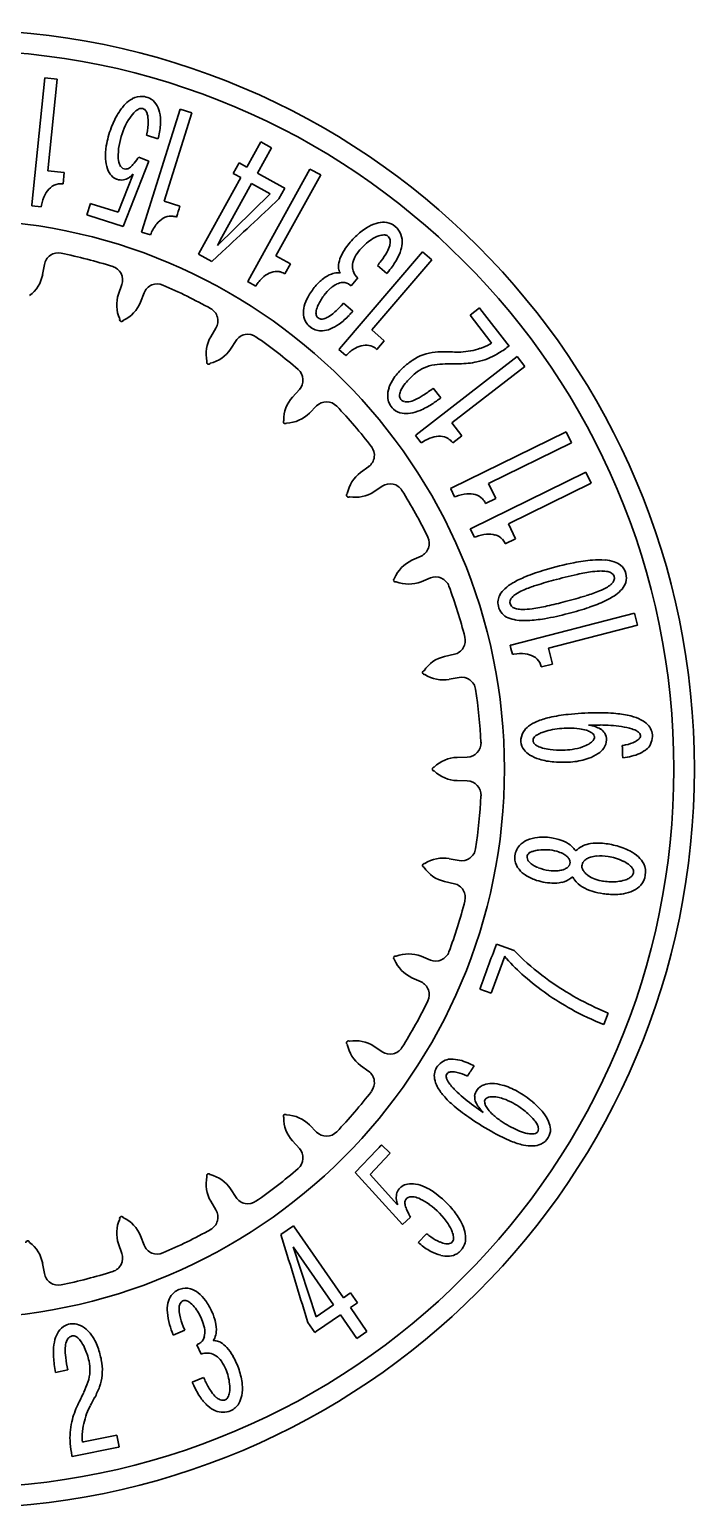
# Model space of a CAD drawing. Header units: millimetres. Extents: x 6.7 to 34.3, y 6.3 to 33.9.
# Drawn here: x 21.85 to 34.26, y 6.27 to 33.86 of the extents above; entities that cross this region are included whole.
import ezdxf

# ---------------------------------------------------------------- set-up
doc = ezdxf.new("R2010")
doc.units = ezdxf.units.MM

msp = doc.modelspace()

# ---------------------------------------------------------------- linework, layer by layer
at = {"color": 7, "linetype": 'Continuous', "lineweight": 35}
for p, q in [((22.137, 32.962), (21.896, 30.593)), ((22.365, 32.939), (22.137, 32.962)), ((22.191, 31.227), (22.365, 32.939)), ((24.66, 32.375), (23.946, 30.1)), ((24.363, 30.663), (24.879, 32.307)), ((24.879, 32.307), (24.66, 32.375)), ((24.038, 31.916), (24.033, 31.891)), ((24.033, 31.891), (24.247, 31.824)), ((24.247, 31.824), (24.255, 31.849)), ((26.166, 31.77), (25.904, 31.298)), ((26.367, 31.659), (26.166, 31.77)), ((23.89, 31.485), (23.872, 31.462)), ((26.105, 31.186), (26.367, 31.659)), ((22.497, 31.196), (22.191, 31.227)), ((22.476, 30.983), (22.497, 31.196)), ((23.597, 30.191), (24.075, 31.409)), ((25.763, 31.376), (25.653, 31.178)), ((25.653, 31.178), (25.674, 31.167)), ((25.904, 31.298), (25.763, 31.376)), ((27.083, 31.261), (25.927, 29.178)), ((26.575, 30.925), (26.105, 31.186)), ((27.284, 31.15), (27.083, 31.261)), ((22.469, 30.983), (22.476, 30.983)), ((23.475, 31.072), (23.482, 31.07)), ((23.786, 31.167), (23.503, 30.457)), ((25.794, 31.1), (25.011, 29.688)), ((25.995, 30.989), (25.441, 29.99)), ((25.674, 31.167), (25.794, 31.1)), ((26.341, 30.797), (25.995, 30.989)), ((26.448, 29.644), (27.284, 31.15)), ((26.504, 30.706), (26.613, 30.904)), ((26.613, 30.904), (26.575, 30.925)), ((24.657, 30.571), (24.363, 30.663)), ((25.356, 29.837), (26.341, 30.797)), ((21.896, 30.593), (21.895, 30.576)), ((21.895, 30.576), (22.068, 30.558)), ((22.068, 30.558), (22.074, 30.584)), ((22.985, 30.618), (22.918, 30.405)), ((22.918, 30.405), (22.954, 30.393)), ((22.954, 30.393), (23.597, 30.191)), ((23.002, 30.614), (22.985, 30.618)), ((23.503, 30.457), (23.002, 30.614)), ((24.586, 30.367), (24.593, 30.366)), ((23.946, 30.1), (23.942, 30.083)), ((23.942, 30.083), (24.107, 30.032)), ((24.107, 30.032), (24.119, 30.056)), ((25.441, 29.99), (25.356, 29.837)), ((25.011, 29.688), (25.002, 29.67)), ((25.002, 29.67), (25.25, 29.533)), ((25.25, 29.533), (25.446, 29.715)), ((26.717, 29.494), (26.448, 29.644)), ((29.183, 29.715), (27.632, 27.908)), ((28.236, 28.259), (29.358, 29.565)), ((29.358, 29.565), (29.183, 29.715)), ((22.128, 29.48), (22.095, 29.294)), ((26.604, 29.311), (26.613, 29.307)), ((26.613, 29.307), (26.717, 29.494)), ((27.614, 29.324), (27.592, 29.324)), ((27.646, 29.319), (27.614, 29.324)), ((27.629, 29.358), (27.646, 29.319)), ((27.974, 29.228), (27.953, 29.25)), ((28.342, 29.459), (28.517, 29.31)), ((28.517, 29.31), (28.557, 29.358)), ((23.512, 28.928), (23.573, 29.105)), ((25.927, 29.178), (25.919, 29.161)), ((25.919, 29.161), (26.07, 29.077)), ((26.07, 29.077), (26.086, 29.098)), ((27.834, 29.095), (27.849, 29.082)), ((27.849, 29.082), (27.974, 29.228)), ((23.988, 28.952), (23.919, 28.777)), ((27.707, 28.756), (27.665, 28.71)), ((27.882, 28.606), (27.707, 28.756)), ((30.246, 28.669), (30.07, 28.532)), ((30.07, 28.532), (30.456, 28.032)), ((30.255, 28.658), (30.246, 28.669)), ((30.797, 27.958), (30.255, 28.658)), ((25.233, 28.132), (25.329, 28.294)), ((28.47, 28.058), (28.236, 28.259)), ((25.705, 28.06), (25.601, 27.903)), ((27.632, 27.908), (27.621, 27.893)), ((27.621, 27.893), (27.752, 27.78)), ((28.321, 27.903), (28.33, 27.895)), ((28.33, 27.895), (28.47, 28.058)), ((30.47, 28.013), (30.441, 27.994)), ((30.456, 28.032), (30.47, 28.013)), ((30.783, 27.947), (30.797, 27.958)), ((27.752, 27.78), (27.77, 27.797)), ((30.95, 27.761), (29.066, 26.302)), ((31.091, 27.579), (30.95, 27.761)), ((29.728, 26.525), (31.091, 27.579)), ((26.759, 27.007), (26.885, 27.146)), ((29.524, 26.991), (29.383, 27.173)), ((27.206, 26.841), (27.073, 26.708)), ((29.917, 26.282), (29.728, 26.525)), ((29.066, 26.302), (29.052, 26.291)), ((29.052, 26.291), (29.158, 26.154)), ((31.861, 26.358), (29.72, 25.308)), ((29.747, 26.15), (29.917, 26.282)), ((31.962, 26.152), (31.861, 26.358)), ((29.158, 26.154), (29.18, 26.167)), ((29.741, 26.158), (29.747, 26.15)), ((30.415, 25.393), (31.962, 26.152)), ((28.027, 25.597), (28.179, 25.708)), ((32.23, 25.604), (30.09, 24.554)), ((30.551, 25.117), (30.415, 25.393)), ((30.785, 24.64), (32.331, 25.398)), ((32.331, 25.398), (32.23, 25.604)), ((28.432, 25.345), (28.275, 25.241)), ((29.72, 25.308), (29.705, 25.3)), ((29.705, 25.3), (29.709, 25.293)), ((29.709, 25.293), (29.782, 25.144)), ((29.782, 25.144), (29.806, 25.153)), ((30.358, 25.022), (30.551, 25.117)), ((30.354, 25.03), (30.358, 25.022)), ((30.921, 24.363), (30.785, 24.64)), ((30.09, 24.554), (30.075, 24.546)), ((30.075, 24.546), (30.151, 24.391)), ((30.151, 24.391), (30.176, 24.399)), ((30.728, 24.269), (30.921, 24.363)), ((28.985, 23.961), (29.156, 24.039)), ((30.723, 24.278), (30.728, 24.269)), ((29.331, 23.632), (29.156, 23.562)), ((33.138, 22.976), (30.834, 22.379)), ((33.196, 22.754), (33.138, 22.976)), ((31.531, 22.323), (33.196, 22.754)), ((30.834, 22.379), (30.818, 22.375)), ((30.818, 22.375), (30.834, 22.315)), ((29.594, 22.166), (29.778, 22.208)), ((30.834, 22.315), (30.862, 22.207)), ((30.862, 22.207), (30.889, 22.21)), ((31.608, 22.025), (31.531, 22.323)), ((31.399, 21.979), (31.401, 21.971)), ((31.401, 21.971), (31.608, 22.025)), ((29.867, 21.774), (29.682, 21.741)), ((32.282, 20.887), (32.498, 20.888)), ((32.293, 20.886), (32.282, 20.887)), ((32.926, 20.507), (32.909, 20.505)), ((29.83, 20.285), (30.018, 20.289)), ((32.921, 20.275), (33.005, 20.289)), ((30.018, 19.846), (29.83, 19.85)), ((32.039, 18.539), (32.035, 18.545)), ((32.074, 18.568), (32.039, 18.539)), ((29.682, 18.394), (29.867, 18.361)), ((29.778, 17.927), (29.594, 17.969)), ((31.953, 18.032), (31.983, 18.058)), ((29.156, 16.573), (29.331, 16.503)), ((30.481, 15.937), (30.717, 16.575)), ((30.582, 16.796), (30.562, 16.802)), ((30.892, 16.681), (30.582, 16.796)), ((30.942, 16.63), (30.892, 16.681)), ((29.156, 16.096), (28.985, 16.174)), ((30.256, 15.975), (30.251, 15.962)), ((30.251, 15.962), (30.462, 15.884)), ((30.462, 15.884), (30.481, 15.937)), ((32.646, 15.515), (32.548, 15.557)), ((32.567, 15.301), (32.646, 15.515)), ((28.275, 14.894), (28.432, 14.79)), ((28.179, 14.427), (28.027, 14.538)), ((30.145, 14.53), (30.068, 14.567)), ((30.007, 14.344), (30.023, 14.335)), ((30.317, 13.662), (30.139, 13.785)), ((30.309, 13.669), (30.317, 13.662)), ((27.073, 13.427), (27.206, 13.294)), ((26.885, 12.989), (26.759, 13.128)), ((28.58, 12.899), (28.417, 13.053)), ((28.331, 12.963), (27.927, 12.537)), ((28.206, 12.504), (28.567, 12.885)), ((28.567, 12.885), (28.58, 12.899)), ((27.927, 12.537), (28.809, 11.572)), ((28.719, 11.938), (28.206, 12.504)), ((25.601, 12.232), (25.705, 12.075)), ((25.329, 11.841), (25.233, 12.003)), ((28.809, 11.572), (28.959, 11.704)), ((28.959, 11.704), (28.948, 11.727)), ((23.919, 11.358), (23.988, 11.183)), ((26.775, 11.544), (26.542, 11.382)), ((26.542, 11.382), (26.633, 11.081)), ((26.787, 11.529), (26.775, 11.544)), ((27.709, 10.204), (26.787, 11.529)), ((29.26, 11.398), (29.105, 11.235)), ((23.573, 11.03), (23.512, 11.207)), ((26.769, 11.153), (27.196, 9.846)), ((26.868, 11.01), (26.769, 11.153)), ((22.095, 10.841), (22.128, 10.655)), ((27.521, 10.072), (26.868, 11.01)), ((27.822, 10.282), (27.709, 10.204)), ((27.842, 10.296), (27.822, 10.282)), ((27.971, 10.11), (27.842, 10.296)), ((27.196, 9.846), (27.521, 10.072)), ((27.839, 10.018), (27.971, 10.11)), ((28.147, 9.574), (27.839, 10.018)), ((24.745, 9.598), (24.718, 9.665)), ((27.043, 9.74), (27.172, 9.555)), ((27.206, 9.577), (27.65, 9.887)), ((27.65, 9.887), (27.959, 9.443)), ((24.53, 9.514), (24.533, 9.507)), ((24.533, 9.507), (24.745, 9.598)), ((25.277, 9.404), (25.296, 9.431)), ((25.32, 9.402), (25.277, 9.404)), ((25.296, 9.431), (25.306, 9.452)), ((25.333, 9.401), (25.32, 9.402)), ((27.172, 9.555), (27.206, 9.577)), ((27.959, 9.443), (28.147, 9.574)), ((24.992, 9.334), (24.975, 9.326)), ((24.975, 9.326), (25.051, 9.15)), ((25.051, 9.15), (25.082, 9.16)), ((22.337, 8.809), (22.563, 8.855)), ((25.096, 8.718), (24.885, 8.627)), ((24.885, 8.627), (24.914, 8.564)), ((22.839, 7.509), (22.834, 7.544)), ((22.859, 7.513), (22.839, 7.509)), ((23.48, 7.64), (22.859, 7.513)), ((23.525, 7.421), (23.48, 7.64)), ((22.641, 7.257), (22.645, 7.24)), ((22.645, 7.24), (23.512, 7.418)), ((23.512, 7.418), (23.525, 7.421))]:
    msp.add_line(p, q, dxfattribs=at)
for radius in [13.795, 13.41, 10.25]:
    msp.add_circle((20.462, 20.067), radius, dxfattribs=at)
for centre, radius, start, end in [((24.026, 32.1), 0.538, 118.3708, 136.5647), ((23.936, 32.255), 0.361, 65.4032, 85.643), ((24.97, 31.423), 1.707, 149.0718, 159.1967), ((24.339, 31.802), 0.97, 136.4708, 149.127), ((24.362, 31.784), 0.772, 136.9149, 149.4394), ((24.034, 32.093), 0.322, 119.2916, 137.1907), ((23.855, 32.235), 0.199, 13.8774, 36.7803), ((23.549, 32.155), 0.515, 359.8385, 14.2587), ((23.818, 32.215), 0.469, 13.1381, 33.7483), ((23.535, 32.147), 0.761, 357.4933, 13.2183), ((25.011, 31.394), 1.755, 158.7927, 170.2122), ((24.872, 31.477), 1.368, 149.2411, 168.2028), ((22.95, 32.152), 1.114, 347.763, 0.1089), ((23.035, 32.167), 1.261, 345.395, 357.6152), ((24.741, 31.493), 1.237, 167.6927, 178.5812), ((24.333, 31.509), 1.067, 170.1134, 183.2512), ((24.063, 31.508), 0.559, 178.4021, 192.2868), ((22.475, 32.459), 1.716, 319.4759, 324.4964), ((9.07, -4.554), 38.967, 67.3525, 67.6463), ((23.906, 31.484), 0.64, 183.1384, 200.0316), ((23.672, 31.397), 0.391, 199.9058, 221.5647), ((23.738, 31.437), 0.226, 192.0701, 214.0128), ((23.641, 31.386), 0.126, 272.7205, 305.0151), ((23.516, 31.567), 0.346, 304.7924, 319.7243), ((22.531, 30.586), 0.437, 131.6392, 152.7287), ((22.431, 30.678), 0.307, 82.8239, 97.7954), ((23.561, 31.298), 0.242, 221.3954, 249.1798), ((23.563, 31.309), 0.253, 251.3747, 278.9247), ((23.551, 31.335), 0.28, 280.5726, 302.2153), ((23.528, 31.386), 0.336, 300.9198, 311.4203), ((23.343, 31.619), 0.633, 310.0099, 314.4026), ((22.774, 30.46), 0.711, 152.6535, 169.9882), ((-526.385, 619.808), 807.916, 313.080972, 313.183754), ((24.489, 30.082), 0.301, 71.1144, 87.5355), ((-0.6, 38.346), 26.427, 342.4226, 342.8881), ((24.781, 29.792), 0.713, 141.1728, 158.2647), ((24.568, 29.964), 0.44, 120.3854, 141.2561), ((28.769, 29.154), 1.191, 121.8971, 134.7325), ((28.542, 29.521), 0.759, 106.9811, 121.9786), ((28.459, 29.793), 0.475, 88.0034, 107.0103), ((28.43, 29.903), 0.377, 28.5171, 56.7161), ((29, 28.907), 1.529, 134.3619, 145.017), ((28.794, 29.088), 1.026, 123.7386, 139.6008), ((28.585, 29.404), 0.647, 109.4671, 123.8826), ((28.474, 29.722), 0.31, 92.2582, 109.6769), ((28.468, 29.903), 0.129, 65.9288, 92.6376), ((28.479, 29.939), 0.0921, 39.0862, 63.2175), ((28.004, 30.002), 0.592, 330.8363, 343.382), ((28.452, 29.912), 0.13, 3.1887, 40.5588), ((28.33, 29.905), 0.251, 343.1335, 3.1876), ((28.272, 29.911), 0.533, 342.5924, 359.8954), ((22.387, 29.434), 0.263, 78.3877, 169.9646), ((20.462, 20.067), 9.825, 72.5808, 78.3873), ((28.127, 29.417), 0.513, 157.097, 173.2267), ((28.475, 29.272), 0.889, 144.9256, 157.2398), ((28.273, 29.434), 0.398, 152.6193, 172.8041), ((28.514, 29.311), 0.668, 138.5691, 152.7447), ((26.595, 30.923), 2.279, 320.0422, 322.839), ((27.341, 30.368), 1.349, 322.5029, 330.9845), ((27.311, 30.365), 1.601, 321.0408, 330.2897), ((27.922, 30.019), 0.899, 330.1842, 342.6897), ((21.476, 29.404), 0.629, 306.6119, 349.9652), ((23.324, 29.191), 0.263, 341.0027, 72.5806), ((26.685, 28.705), 0.717, 129.9953, 146.7056), ((26.513, 28.912), 0.448, 109.9281, 130.0882), ((26.457, 29.058), 0.293, 59.8943, 79.1556), ((27.695, 28.748), 0.593, 111.0622, 127.6569), ((27.607, 28.98), 0.344, 92.4899, 111.2901), ((27.908, 29.442), 0.292, 172.9811, 192.0716), ((27.759, 29.411), 0.14, 192.46, 201.8856), ((24.233, 28.855), 0.263, 66.7748, 158.3516), ((20.462, 20.067), 9.825, 60.9679, 66.7744), ((28.109, 28.283), 1.216, 139.6252, 150.8525), ((27.883, 28.5), 0.904, 127.5113, 140.8176), ((28.064, 28.365), 0.899, 131.1205, 143.5793), ((27.794, 28.675), 0.487, 115.2503, 131.2372), ((27.706, 28.864), 0.28, 92.0405, 115.3573), ((24.106, 28.723), 0.629, 161.0027, 204.3576), ((23.335, 29.009), 0.629, 294.999, 338.3523), ((27.686, 28.518), 0.733, 150.7596, 165.4541), ((27.655, 28.525), 0.464, 154.543, 168.702), ((28.141, 28.298), 1, 143.136, 154.7918), ((26.534, 29.749), 1.536, 309.3892, 317.4218), ((23.567, 28.451), 0.0356, 159.678, 339.678), ((25.102, 28.428), 0.263, 329.3898, 60.9677), ((27.388, 28.577), 0.193, 168.5033, 190.3938), ((27.301, 28.574), 0.114, 246.0017, 279.3513), ((27.279, 28.713), 0.254, 279.2164, 298.0296), ((27.096, 29.062), 0.648, 297.7955, 309.5216), ((26.807, 29.493), 1.392, 306.0413, 316.2967), ((25.532, 30.719), 3.16, 316.2034, 318.0353), ((25.924, 27.916), 0.263, 55.1619, 146.7387), ((27.284, 28.567), 0.321, 215.4955, 236.8783), ((27.282, 28.709), 0.469, 274.1953, 292.7673), ((27.157, 29.01), 0.794, 292.6877, 306.1135), ((25.774, 27.812), 0.629, 149.3898, 192.7447), ((25.076, 28.248), 0.629, 283.3861, 326.7394), ((20.462, 20.067), 9.825, 49.355, 55.1615), ((28.283, 27.287), 0.723, 119.07, 135.1792), ((28.156, 27.517), 0.461, 99.9775, 119.1545), ((28.13, 27.689), 0.287, 48.4224, 71.8548), ((29.838, 29.137), 1.292, 272.5715, 289.0393), ((29.894, 29.014), 1.158, 288.4128, 298.2098), ((29.331, 29.909), 2.441, 300.8604, 306.5225), ((25.191, 27.655), 0.0356, 148.0651, 328.0651), ((29.796, 26.506), 1.432, 124.1999, 132.5087), ((29.508, 26.902), 0.714, 97.9071, 114.2758), ((29.637, 25.982), 1.642, 91.128, 97.9467), ((29.569, 26.296), 1.556, 87.7462, 95.5875), ((29.857, 16.421), 11.206, 89.9227, 91.2943), ((29.89, 34.529), 6.683, 267.7736, 269.0806), ((29.844, 29.864), 2.018, 268.2705, 271.4765), ((29.865, 29.243), 1.615, 270.2763, 281.8675), ((26.69, 27.323), 0.263, 317.7769, 49.3548), ((29.249, 26.94), 0.732, 145.0449, 160.8465), ((29.617, 26.685), 1.18, 131.9351, 145.0979), ((29.772, 26.547), 1.156, 128.3591, 142.0654), ((29.565, 26.808), 0.823, 115.2033, 128.3651), ((28.988, 27.031), 0.455, 160.7887, 181.8185), ((28.87, 27.033), 0.115, 172.4457, 205.6562), ((29.023, 27.014), 0.27, 153.6165, 172.6204), ((29.39, 26.835), 0.678, 141.4977, 153.8931), ((28.58, 27.971), 1.117, 294.2706, 303.4735), ((27.526, 29.571), 3.033, 303.4178, 307.7558), ((27.224, 26.584), 0.629, 137.7769, 181.1318), ((27.392, 26.655), 0.263, 43.549, 135.1259), ((20.462, 20.067), 9.825, 37.7421, 43.5486), ((28.894, 27.112), 0.197, 255.2595, 279.9195), ((28.85, 27.368), 0.457, 279.7167, 294.445), ((28.569, 28.097), 1.455, 292.9937, 302.8635), ((28.003, 28.991), 2.513, 302.6346, 307.2496), ((26.622, 26.547), 0.0356, 136.4522, 316.4522), ((26.628, 27.151), 0.629, 271.7731, 315.1265), ((28.878, 27.163), 0.465, 260.6328, 279.6839), ((28.824, 27.492), 0.798, 279.5669, 293.1148), ((29.577, 25.567), 0.719, 107.0993, 123.4721), ((29.5, 25.821), 0.454, 87.5362, 107.2143), ((29.508, 25.986), 0.29, 36.5809, 58.3059), ((28.023, 25.921), 0.263, 306.164, 37.7419), ((28.398, 25.09), 0.629, 126.164, 169.5189), ((28.577, 25.126), 0.263, 31.9361, 123.5129), ((27.8, 25.175), 0.0356, 124.8393, 304.8393), ((27.928, 25.765), 0.629, 260.1602, 303.5136), ((20.462, 20.067), 9.825, 26.1292, 31.9357), ((30.073, 24.488), 0.716, 95.0572, 111.888), ((30.05, 24.759), 0.444, 74.5929, 95.1687), ((30.083, 24.904), 0.299, 24.915, 42.7648), ((29.047, 24.279), 0.263, 294.5511, 26.129), ((30.443, 23.735), 0.716, 95.0492, 111.8897), ((30.42, 24.005), 0.444, 74.587, 95.1613), ((30.454, 24.151), 0.298, 25.1954, 42.7527), ((29.246, 23.389), 0.629, 114.5511, 157.906), ((32.522, 20.144), 3.787, 106.0999, 111.9147), ((33.248, 17.752), 6.287, 101.392, 106.4144), ((32.617, 20.91), 3.067, 94.9472, 101.4764), ((32.828, 20.319), 3.463, 97.8824, 102.6293), ((32.481, 22.5), 1.47, 85.8, 95.0308), ((32.536, 22.453), 1.309, 90.157, 98.0043), ((32.535, 23.25), 0.511, 78, 90.3053), ((32.538, 23.248), 0.721, 72.2653, 85.9374), ((32.598, 23.543), 0.212, 58.2417, 78.2455), ((32.641, 23.569), 0.384, 51.5201, 72.3315), ((28.678, 23.593), 0.0356, 113.2264, 293.2264), ((28.922, 24.146), 0.629, 248.5473, 291.9007), ((29.429, 23.388), 0.263, 20.3232, 111.9), ((20.462, 20.067), 9.825, 14.5163, 20.3228), ((31.308, 22.781), 0.877, 120.133, 132.1894), ((31.785, 21.967), 1.82, 111.8045, 120.2518), ((31.982, 21.298), 2.298, 108.0705, 113.9085), ((33.228, 17.499), 6.296, 104.7375, 108.1269), ((34.282, 13.777), 10.165, 102.5646, 105.15), ((32.07, 24.412), 1.104, 292.191, 300.6219), ((32.415, 23.833), 0.43, 300.3633, 314.2646), ((32.59, 23.654), 0.179, 314.1089, 337.3859), ((32.639, 23.657), 0.354, 319.1888, 341.7671), ((31.023, 23.093), 0.455, 132.0261, 150.1543), ((30.967, 23.166), 0.154, 137.7625, 163.7878), ((31.115, 23.034), 0.352, 122.9702, 138.0291), ((31.407, 22.588), 0.886, 113.776, 123.1679), ((29.555, 31.921), 9.026, 282.5125, 284.6833), ((29.821, 31.138), 8.201, 284.2705, 287.1417), ((31.39, 26.066), 2.892, 287.0651, 292.2922), ((31.43, 25.663), 2.72, 288.5213, 295.278), ((32.035, 24.389), 1.31, 295.1392, 305.109), ((32.418, 23.846), 0.645, 305.0099, 319.3201), ((30.894, 23.168), 0.302, 191.7694, 221.7577), ((30.981, 23.265), 0.214, 238.3367, 258.3355), ((31.044, 23.56), 0.515, 258.099, 270.3756), ((31.042, 24.366), 1.322, 270.2441, 278.053), ((30.744, 26.517), 3.493, 277.9472, 282.6738), ((30.584, 27.95), 5.153, 279.7702, 284.8015), ((30.574, 28.178), 5.377, 284.2899, 288.6582), ((31.011, 23.43), 0.588, 247.1819, 262.445), ((31.093, 24.023), 1.187, 262.3218, 272.7171), ((31.035, 25.31), 2.475, 272.629, 279.8461), ((29.719, 22.464), 0.263, 282.9382, 14.5161), ((29.735, 21.553), 0.629, 102.9382, 146.2931), ((31.014, 21.513), 0.709, 82.9397, 100.1967), ((31.048, 21.782), 0.437, 61.9255, 83.0145), ((29.219, 21.867), 0.0356, 101.6135, 281.6135), ((29.569, 22.359), 0.629, 236.9344, 280.2878), ((31.098, 21.907), 0.309, 13.5055, 28.0529), ((29.914, 21.515), 0.263, 8.7103, 100.2872), ((20.462, 20.067), 9.825, 2.9034, 8.7099), ((31.867, 19.634), 1.431, 102.7671, 112.58), ((32.198, 18.191), 2.911, 95.8962, 102.8442), ((32.493, 15.405), 5.712, 90.9374, 95.9669), ((32.475, 17.541), 3.576, 84.8928, 91.2026), ((32.635, 19.305), 1.805, 76.0229, 84.9661), ((32.854, 20.179), 0.904, 63.3824, 76.127), ((33.045, 20.559), 0.479, 44.9233, 63.4599), ((31.397, 20.553), 0.392, 126.7765, 148.6906), ((31.591, 20.295), 0.714, 112.4644, 126.8387), ((31.451, 20.493), 0.248, 120.1938, 135.0401), ((31.603, 20.237), 0.546, 110.132, 120.3928), ((31.79, 19.731), 1.086, 101.9216, 110.2303), ((31.919, 19.138), 1.692, 90.1637, 102.0372), ((31.929, 19.43), 1.4, 82.4659, 90.5991), ((32.009, 20.03), 0.795, 73.0787, 82.5459), ((32.125, 20.408), 0.4, 60.9718, 73.1965), ((32.19, 20.236), 0.658, 70.9951, 81.02), ((32.227, 20.589), 0.192, 43.8097, 61.1274), ((32.294, 20.654), 0.0991, 16.3766, 43.823), ((32.254, 20.388), 0.493, 59.6231, 72.1705), ((32.48, 17.997), 2.892, 81.6855, 89.6476), ((32.387, 20.618), 0.23, 358.625, 29.9941), ((32.714, 19.569), 1.303, 73.1718, 81.8571), ((32.963, 20.385), 0.449, 59.4659, 73.4642), ((33.117, 20.644), 0.147, 35.5722, 59.8066), ((33.178, 20.69), 0.0719, 333.1137, 34.1923), ((30.012, 20.552), 0.263, 271.3253, 2.9032), ((31.403, 20.685), 0.417, 218.5997, 238.7785), ((31.325, 20.602), 0.0802, 159.4792, 202.2367), ((31.357, 20.586), 0.116, 134.7479, 158.0333), ((31.359, 20.616), 0.117, 202.5177, 227.8374), ((31.437, 20.702), 0.233, 227.6841, 243.5478), ((31.554, 20.933), 0.492, 243.3974, 254.4096), ((31.683, 21.388), 0.965, 254.2994, 262.8559), ((31.763, 22.016), 1.598, 262.7998, 271.4789), ((31.783, 21.757), 1.339, 270.9202, 278.2607), ((31.829, 21.452), 1.03, 278.1528, 289.3638), ((31.954, 21.098), 0.655, 289.2764, 300.303), ((32.111, 20.832), 0.346, 300.1464, 313.6156), ((32.237, 20.7), 0.164, 313.3966, 331.9084), ((32.31, 20.662), 0.0815, 331.6526, 1.6103), ((32.311, 20.66), 0.0801, 2.9513, 15.3387), ((32.222, 20.708), 0.426, 303.9527, 323.85), ((60.638, 21.798), 27.759, 182.6707, 183.1455), ((32.798, 21.33), 0.833, 278.8719, 291.7593), ((32.966, 20.919), 0.389, 291.2168, 307.0763), ((33.116, 20.722), 0.142, 306.734, 332.8314), ((32.772, 21.274), 1.027, 301.5173, 304.6768), ((33.09, 20.7), 0.386, 334.1457, 356.1562), ((29.844, 19.656), 0.629, 91.3253, 134.6802), ((31.579, 20.971), 0.753, 238.6613, 253.4973), ((31.742, 21.515), 1.321, 253.3908, 265.4222), ((31.8, 22.124), 1.932, 265.1472, 275.5949), ((31.861, 21.46), 1.266, 275.7792, 289.5649), ((32.03, 20.991), 0.768, 289.4614, 304.0784), ((32.81, 21.431), 1.158, 279.6704, 287.7554), ((32.95, 20.957), 0.664, 288.7476, 302.7334), ((29.402, 20.067), 0.0356, 90.0005, 270.0005), ((29.844, 20.479), 0.629, 225.3215, 268.6749), ((30.012, 19.583), 0.263, 357.0974, 88.6742), ((20.462, 20.067), 9.825, 351.2905, 357.097), ((31.398, 18.129), 0.664, 96.2157, 113.6168), ((31.434, 17.828), 0.968, 78.6782, 96.3967), ((31.464, 17.88), 0.91, 66.2141, 79.8922), ((29.914, 18.62), 0.263, 259.7123, 351.2902), ((31.217, 18.427), 0.083, 134.9964, 162.975), ((31.266, 18.378), 0.153, 117.8902, 134.9984), ((31.338, 18.243), 0.305, 105.9964, 118.0225), ((31.417, 17.971), 0.589, 96.804, 106.0666), ((31.458, 17.631), 0.931, 86.4638, 96.8595), ((31.471, 17.739), 0.823, 74.5563, 86.8803), ((31.53, 17.947), 0.606, 63.2985, 74.7151), ((31.635, 18.155), 0.373, 50.775, 63.4145), ((31.623, 18.239), 0.519, 47.785, 66.3032), ((31.713, 18.345), 0.38, 31.8276, 47.0476), ((32.449, 17.839), 0.847, 85.9718, 98.871), ((32.426, 17.263), 1.423, 75.6277, 86.6984), ((32.467, 17.403), 1.277, 62.8085, 75.8268), ((32.705, 17.864), 0.759, 48.1681, 62.8911), ((29.219, 18.268), 0.0356, 78.3876, 258.3876), ((29.735, 18.582), 0.629, 213.7086, 257.062), ((29.569, 17.776), 0.629, 79.7124, 123.0673), ((31.359, 18.492), 0.478, 212.994, 233.9738), ((31.235, 18.426), 0.101, 165.3498, 184.3003), ((31.256, 18.428), 0.122, 184.5911, 209.5742), ((31.323, 18.466), 0.199, 209.632, 226.2218), ((31.431, 18.579), 0.356, 226.1813, 238.4694), ((31.569, 18.801), 0.617, 238.3605, 248.4896), ((31.675, 19.065), 0.902, 248.3863, 261.2968), ((31.726, 18.451), 0.274, 287.1715, 301.3877), ((31.785, 18.354), 0.161, 301.3388, 321.1302), ((31.733, 18.274), 0.219, 35.0199, 50.8389), ((31.817, 18.327), 0.119, 321.4713, 10.8103), ((31.802, 18.322), 0.135, 11.7859, 35.1757), ((32.31, 18.247), 0.153, 141.327, 175.4118), ((32.291, 18.254), 0.134, 177.5161, 201.2247), ((32.347, 18.216), 0.202, 121.0638, 140.9304), ((32.416, 18.102), 0.335, 106.6129, 121.0727), ((32.484, 17.876), 0.571, 95.1995, 106.6663), ((32.51, 17.602), 0.846, 80.8409, 95.304), ((32.457, 17.367), 1.087, 72.6531, 80.0603), ((32.467, 17.368), 1.082, 64.4927, 73.1007), ((32.669, 17.791), 0.614, 54.6606, 64.5693), ((32.838, 18.029), 0.322, 41.3109, 54.7366), ((32.948, 18.125), 0.177, 22.4535, 41.3459), ((32.916, 18.099), 0.443, 26.8357, 48.2538), ((31.526, 18.721), 0.761, 233.8823, 250.537), ((31.657, 19.084), 1.147, 250.4471, 267.0915), ((31.642, 18.858), 0.692, 261.3658, 276.246), ((31.638, 18.619), 0.681, 266.6415, 282.1678), ((31.668, 18.634), 0.466, 276.1327, 287.3014), ((32.472, 18.321), 0.555, 208.3365, 215.6331), ((32.423, 18.3), 0.504, 216.881, 239.0362), ((32.366, 18.282), 0.214, 201.0768, 219.4242), ((32.467, 18.364), 0.344, 219.2901, 234.5033), ((32.572, 18.509), 0.523, 234.4249, 247.4086), ((32.665, 18.731), 0.764, 247.3475, 258.7979), ((32.706, 18.911), 0.948, 258.4833, 261.3404), ((32.719, 18.994), 1.032, 261.3206, 275.9822), ((32.753, 18.678), 0.714, 275.8877, 286.2647), ((32.841, 18.38), 0.404, 286.1786, 298.646), ((32.931, 18.216), 0.216, 298.5469, 315.1258), ((32.995, 18.152), 0.126, 315.078, 340.6276), ((33.001, 18.147), 0.119, 342.2186, 22.3264), ((29.719, 17.671), 0.263, 345.4845, 77.0613), ((32.579, 18.56), 0.806, 239.0372, 253.6239), ((32.756, 19.165), 1.437, 253.6674, 262.1197), ((32.763, 19.073), 1.347, 261.2755, 265.5618), ((32.754, 18.855), 1.129, 265.1506, 279.0348), ((32.825, 18.418), 0.686, 278.9369, 295.2928), ((32.937, 18.182), 0.425, 295.2728, 318.5547), ((20.462, 20.067), 9.825, 339.6776, 345.4841), ((28.678, 16.542), 0.0356, 66.7747, 246.7747), ((28.922, 15.989), 0.629, 68.0995, 111.4544), ((29.429, 16.747), 0.263, 248.0995, 339.6774), ((-340.088, 153.626), 395.098, 339.61069, 339.73864), ((30.935, 16.702), 0.253, 210.368, 222.9838), ((34.205, 19.88), 4.605, 224.8873, 233.7019), ((29.246, 16.746), 0.629, 202.0957, 245.4491), ((33.587, 19.065), 3.804, 221.7873, 228.831), ((29.047, 15.856), 0.263, 333.8716, 65.4484), ((34.334, 19.909), 4.931, 228.7462, 241.2366), ((20.462, 20.067), 9.825, 328.0647, 333.8712), ((34.496, 20.191), 5.257, 241.1659, 248.4628), ((27.8, 14.96), 0.0356, 55.1618, 235.1618), ((28.398, 15.045), 0.629, 190.4828, 233.8362), ((27.928, 14.37), 0.629, 56.4866, 99.8415), ((28.577, 15.01), 0.263, 236.4866, 328.0645), ((29.692, 13.627), 1.028, 86.4346, 89.5931), ((29.729, 13.988), 0.665, 73.6715, 87.6497), ((29.57, 13.519), 1.16, 64.602, 72.6805), ((28.023, 14.215), 0.263, 322.2587, 53.8355), ((29.762, 14.28), 0.386, 119.0658, 141.0941), ((29.696, 14.338), 0.0719, 118.0328, 179.1641), ((29.728, 14.277), 0.142, 91.6471, 117.7493), ((29.738, 14.029), 0.389, 76.1388, 91.9911), ((29.639, 13.595), 0.835, 63.8039, 76.6814), ((6.602, 29.19), 27.734, 327.6153, 328.0905), ((29.88, 14.369), 0.479, 189.8922, 208.4229), ((30.255, 14.571), 0.905, 208.3446, 221.0801), ((29.772, 14.341), 0.147, 180.5409, 204.7725), ((30.048, 14.465), 0.45, 204.4302, 218.4196), ((30.722, 14.991), 1.305, 218.127, 226.805), ((30.385, 13.943), 0.23, 143.5673, 174.9609), ((30.468, 13.774), 0.426, 88.8677, 108.7649), ((30.463, 13.431), 0.769, 74.3848, 88.9942), ((30.331, 12.949), 1.268, 60.714, 74.4885), ((20.462, 20.067), 9.825, 316.4518, 322.2583), ((30.939, 15.162), 1.809, 220.9758, 229.9111), ((31.818, 16.146), 2.897, 226.6334, 234.5883), ((30.398, 13.949), 0.242, 176.7698, 204.606), ((30.627, 14.054), 0.494, 204.5873, 217.1267), ((30.441, 13.86), 0.0991, 161.3352, 188.7933), ((30.533, 13.874), 0.192, 188.7784, 206.0915), ((30.423, 13.865), 0.08, 147.8963, 160.2943), ((30.423, 13.862), 0.0815, 116.5705, 146.5529), ((30.461, 13.789), 0.164, 98.3102, 116.827), ((30.488, 13.608), 0.346, 85.0637, 98.5298), ((30.463, 13.3), 0.655, 74.2002, 85.2205), ((30.363, 12.938), 1.031, 63.0856, 74.2877), ((30.225, 12.661), 1.341, 55.8597, 63.1936), ((29.999, 12.37), 1.936, 50.092, 60.5301), ((30.397, 12.836), 1.323, 38.3459, 50.3669), ((26.622, 13.588), 0.0356, 43.5489, 223.5489), ((27.224, 13.551), 0.629, 178.8699, 222.2233), ((26.628, 12.984), 0.629, 44.8737, 88.2286), ((32.085, 16.517), 3.583, 229.8379, 236.1419), ((33.299, 18.279), 5.723, 235.8769, 240.9018), ((30.767, 14.143), 0.659, 215.952, 225.9686), ((30.721, 13.965), 0.4, 205.9353, 218.1519), ((31.034, 14.208), 0.797, 218.034, 227.4931), ((31.445, 14.654), 1.403, 227.4131, 235.5389), ((30.092, 12.437), 1.601, 47.7467, 56.4179), ((30.519, 12.906), 0.966, 39.2536, 47.8028), ((30.844, 13.188), 0.754, 23.6261, 38.4527), ((27.392, 13.48), 0.263, 224.8737, 316.4516), ((31.937, 15.825), 2.916, 240.8312, 247.7732), ((31.621, 14.888), 1.695, 235.1038, 246.9667), ((31.385, 14.327), 1.087, 246.8513, 255.1536), ((31.247, 13.804), 0.547, 255.0553, 265.3103), ((31.224, 13.507), 0.248, 265.1109, 279.9542), ((31.247, 13.376), 0.116, 279.6608, 302.9551), ((30.887, 13.205), 0.493, 28.3595, 39.3639), ((31.265, 13.345), 0.0801, 304.403, 347.1988), ((31.115, 13.328), 0.234, 12.6524, 28.5103), ((31.229, 13.353), 0.117, 347.4804, 12.8072), ((31.153, 13.322), 0.417, 3.5684, 23.7442), ((26.69, 12.812), 0.263, 310.6458, 42.2226), ((31.565, 9.948), 4.421, 135.3922, 137.0033), ((31.378, 14.451), 1.433, 247.696, 257.5017), ((31.224, 13.749), 0.715, 257.3857, 271.7537), ((31.234, 13.427), 0.392, 271.6903, 293.607), ((25.774, 12.323), 0.629, 167.257, 210.6104), ((25.191, 12.48), 0.0356, 31.936, 211.936), ((25.076, 11.888), 0.629, 33.2608, 76.6157), ((20.462, 20.067), 9.825, 304.8389, 310.6454), ((28.959, 12.077), 0.266, 162.3503, 184.7324), ((28.948, 12.073), 0.257, 135.3826, 160.8606), ((28.91, 12.115), 0.201, 124.9545, 136.301), ((28.95, 12.051), 0.276, 99.4467, 124.1), ((28.978, 11.893), 0.436, 80.0617, 99.5752), ((28.934, 11.633), 0.7, 64.879, 80.2006), ((28.75, 11.237), 1.137, 52.938, 64.9774), ((28.349, 10.702), 1.806, 40.142, 53.0171), ((25.924, 12.219), 0.263, 213.2609, 304.8387), ((28.98, 12.068), 0.287, 182.5071, 194.2544), ((29.31, 12.134), 0.623, 192.7032, 198.2876), ((28.995, 11.971), 0.141, 164.2842, 191.1955), ((29.241, 12.018), 0.391, 191.0025, 204.149), ((28.983, 11.879), 0.209, 77.8442, 99.615), ((28.925, 11.601), 0.494, 64.1325, 78.0973), ((28.666, 11.058), 1.095, 53.9375, 64.3272), ((28.514, 10.823), 1.374, 33.5291, 54.6005), ((28.567, 10.869), 1.531, 30.7962, 40.6291), ((24.106, 11.412), 0.629, 155.6441, 198.9977), ((23.567, 11.684), 0.0356, 20.3231, 200.3231), ((23.335, 11.126), 0.629, 21.6479, 65.0028), ((25.102, 11.707), 0.263, 299.0329, 30.6097), ((30.623, 12.63), 1.903, 203.9363, 208.3107), ((29.131, 11.203), 0.876, 18.142, 30.8659), ((20.462, 20.067), 9.825, 293.226, 299.0325), ((30.148, 12.502), 1.417, 231.1932, 235.2095), ((29.906, 12.144), 0.985, 234.9115, 246.1808), ((28.985, 11.131), 0.812, 21.935, 33.7087), ((29.406, 11.3), 0.357, 5.9195, 22.1161), ((29.613, 11.321), 0.15, 340.11, 6.1262), ((29.481, 11.317), 0.507, 0.2086, 18.2233), ((21.816, 11.23), 0.0356, 8.7102, 188.7102), ((21.476, 10.731), 0.629, 10.035, 53.3899), ((24.233, 11.28), 0.263, 201.648, 293.2258), ((802.102, 247.519), 810.712, 196.956308, 197.055461), ((29.615, 11.743), 0.72, 224.894, 227.1316), ((29.951, 12.177), 1.268, 229.3502, 241.0302), ((29.718, 11.754), 0.784, 240.9497, 255.5553), ((29.69, 11.651), 0.446, 245.952, 260.4833), ((29.647, 11.39), 0.182, 260.1911, 282.6839), ((29.675, 11.277), 0.295, 301.2497, 321.4534), ((23.325, 10.944), 0.263, 287.4199, 18.997), ((29.646, 11.472), 0.494, 255.4514, 274.4153), ((22.387, 10.701), 0.263, 190.035, 281.6129), ((20.462, 20.067), 9.825, 281.6131, 287.4196), ((24.728, 9.95), 0.437, 51.5551, 73.4829), ((24.57, 9.748), 0.693, 35.7619, 51.6662), ((25.038, 9.979), 0.618, 168.5699, 184.7691), ((24.861, 10.006), 0.221, 158.6728, 180.0686), ((25.226, 10.004), 0.585, 179.7783, 192.6927), ((24.712, 9.938), 0.22, 49.185, 70.5811), ((24.497, 9.683), 0.554, 35.9833, 49.5157), ((24.112, 9.393), 1.035, 20.7902, 36.4946), ((24.181, 9.466), 1.173, 23.8957, 35.8556), ((24.405, 9.542), 0.938, 12.862, 25.1992), ((22.629, 9.303), 0.419, 47.9796, 71.2058), ((25.524, 10.017), 1.106, 184.6528, 196.5671), ((26.262, 10.228), 1.873, 196.3149, 202.4068), ((26.082, 10.192), 1.462, 192.5092, 201.1119), ((24.476, 9.526), 0.647, 6.746, 21.1727), ((24.722, 9.611), 0.614, 355.9522, 13.0912), ((23.16, 9.206), 0.863, 165.335, 178.5902), ((22.799, 9.302), 0.49, 146.6273, 165.4542), ((22.943, 9.252), 0.426, 161.7935, 177.7113), ((22.71, 9.329), 0.181, 134.9206, 161.9778), ((22.671, 9.364), 0.129, 92.0003, 133.4508), ((22.567, 9.236), 0.286, 36.2841, 55.134), ((22.211, 8.97), 0.731, 24.1616, 36.6004), ((22.459, 9.114), 0.674, 30.9801, 48.0192), ((22.086, 8.888), 1.11, 17.2292, 31.0643), ((24.777, 9.561), 0.345, 346.0853, 6.9279), ((24.983, 9.591), 0.352, 336.6566, 356.2034), ((25.282, 9.14), 0.266, 59.0344, 78.8841), ((23.892, 9.185), 1.596, 178.4589, 188.2009), ((23.601, 9.222), 1.085, 177.5441, 187.2191), ((21.834, 8.784), 1.151, 11.886, 24.9144), ((21.753, 8.771), 1.462, 8.3072, 17.7411), ((24.91, 9.524), 0.206, 293.1492, 311.5257), ((25.099, 8.786), 0.405, 35.3867, 56.0277), ((25.172, 8.952), 0.484, 42.0741, 59.3655), ((24.895, 8.698), 0.86, 29.0335, 42.243), ((24.318, 8.374), 1.521, 18.6362, 29.1675), ((25.042, 9.335), 2.756, 187.8836, 191.0117), ((25.531, 9.465), 3.03, 187.1852, 191.614), ((22.177, 8.855), 0.801, 357.9889, 11.9822), ((24.86, 8.613), 0.7, 21.4264, 35.5474), ((24.587, 8.483), 1.002, 6.4105, 22.6905), ((24.633, 8.47), 1.192, 5.5531, 19.0928), ((21.225, 9.214), 1.811, 334.6563, 341.153), ((22.248, 8.865), 0.731, 341.0957, 356.978), ((26.327, 9.224), 1.559, 205.0518, 214.8631), ((27.19, 9.647), 2.29, 203.9307, 206.4946), ((26.372, 9.23), 1.372, 206.1194, 214.874), ((24.984, 8.525), 0.603, 351.3469, 6.6368), ((25.08, 8.512), 0.743, 349.878, 5.6643), ((9.399, 14.748), 14.868, 333.8976, 334.8882), ((29.609, 4.813), 7.434, 151.6859, 152.9307), ((21.744, 9.051), 1.501, 331.6715, 340.1899), ((25.749, 8.82), 0.854, 214.7586, 228.193), ((25.722, 8.775), 0.579, 214.747, 228.0163), ((25.494, 8.521), 0.237, 227.8145, 249.3044), ((25.455, 8.397), 0.109, 301.7834, 332.5853), ((25.311, 8.473), 0.272, 332.2683, 351.6641), ((25.362, 8.461), 0.456, 329.4764, 349.9858), ((24.183, 7.521), 1.588, 154.4148, 166.5251), ((24.107, 7.586), 1.273, 155.0718, 172.0605), ((27.443, 5.904), 5.008, 152.772, 153.7034), ((25.513, 8.555), 0.499, 228.0827, 247.1548), ((24.018, 7.585), 1.185, 171.4205, 182.0065), ((25.09, 7.704), 2.49, 185.006, 190.3535)]:
    msp.add_arc(centre, radius, start, end, dxfattribs=at)
for points in [[(23.964, 32.615), (23.896, 32.62), (23.829, 32.606), (23.77, 32.574)], [(24.209, 32.476), (24.178, 32.521), (24.136, 32.558), (24.086, 32.583)], [(23.876, 32.374), (23.896, 32.386), (23.92, 32.392), (23.943, 32.391)], [(23.943, 32.391), (23.971, 32.39), (23.997, 32.376), (24.014, 32.354)], [(23.647, 31.261), (23.609, 31.26), (23.572, 31.279), (23.551, 31.311)], [(22.24, 30.913), (22.282, 30.95), (22.334, 30.974), (22.389, 30.983)], [(24.346, 30.344), (24.393, 30.371), (24.447, 30.385), (24.502, 30.383)], [(28.637, 30.218), (28.589, 30.248), (28.533, 30.266), (28.476, 30.268)], [(28.805, 29.91), (28.805, 29.97), (28.79, 30.029), (28.762, 30.083)], [(26.36, 29.333), (26.409, 29.35), (26.461, 29.355), (26.512, 29.346)], [(27.953, 29.25), (27.895, 29.314), (27.868, 29.399), (27.878, 29.484)], [(27.696, 29.143), (27.746, 29.145), (27.795, 29.127), (27.834, 29.095)], [(26.976, 28.702), (26.963, 28.65), (26.958, 28.595), (26.963, 28.541)], [(26.963, 28.541), (26.969, 28.483), (26.989, 28.428), (27.022, 28.38)], [(27.255, 28.47), (27.225, 28.484), (27.205, 28.511), (27.199, 28.543)], [(27.108, 28.298), (27.17, 28.256), (27.243, 28.236), (27.317, 28.242)], [(28.076, 27.97), (28.124, 27.979), (28.173, 27.976), (28.22, 27.961)], [(29.418, 27.845), (29.265, 27.83), (29.118, 27.777), (28.991, 27.691)], [(30.197, 27.662), (30.333, 27.691), (30.463, 27.742), (30.583, 27.813)], [(28.533, 27.016), (28.536, 26.925), (28.576, 26.839), (28.644, 26.779)], [(28.644, 26.779), (28.689, 26.74), (28.744, 26.714), (28.802, 26.704)], [(28.843, 26.922), (28.811, 26.931), (28.783, 26.954), (28.766, 26.984)], [(29.519, 26.274), (29.569, 26.272), (29.617, 26.258), (29.66, 26.232)], [(30.168, 25.187), (30.219, 25.173), (30.266, 25.145), (30.303, 25.107)], [(30.538, 24.434), (30.589, 24.42), (30.636, 24.392), (30.672, 24.353)], [(32.977, 23.715), (32.962, 23.775), (32.928, 23.829), (32.879, 23.869)], [(32.756, 23.585), (32.776, 23.636), (32.756, 23.695), (32.71, 23.723)], [(32.976, 23.546), (32.993, 23.601), (32.993, 23.66), (32.977, 23.715)], [(30.629, 23.319), (30.592, 23.255), (30.581, 23.179), (30.598, 23.107)], [(30.819, 23.209), (30.806, 23.161), (30.827, 23.109), (30.869, 23.083)], [(30.669, 22.968), (30.701, 22.933), (30.74, 22.906), (30.783, 22.888)], [(31.254, 22.168), (31.303, 22.142), (31.344, 22.102), (31.371, 22.052)], [(31.062, 20.756), (31.031, 20.702), (31.016, 20.639), (31.02, 20.575)], [(32.586, 20.733), (32.565, 20.766), (32.537, 20.794), (32.503, 20.814)], [(33.475, 20.674), (33.476, 20.758), (33.443, 20.838), (33.384, 20.897)], [(31.02, 20.575), (31.023, 20.52), (31.043, 20.467), (31.077, 20.424)], [(32.566, 20.457), (32.598, 20.502), (32.616, 20.556), (32.617, 20.612)], [(33.357, 20.429), (33.391, 20.456), (33.419, 20.491), (33.438, 20.531)], [(30.995, 18.641), (30.939, 18.579), (30.907, 18.499), (30.905, 18.415)], [(31.132, 18.738), (31.08, 18.715), (31.034, 18.682), (30.995, 18.641)], [(32.318, 18.676), (32.229, 18.662), (32.145, 18.625), (32.074, 18.568)], [(30.905, 18.415), (30.905, 18.35), (30.923, 18.286), (30.958, 18.232)], [(33.34, 18.086), (33.354, 18.158), (33.343, 18.233), (33.311, 18.299)], [(31.782, 17.953), (31.844, 17.966), (31.902, 17.993), (31.953, 18.032)], [(33.255, 17.901), (33.3, 17.953), (33.33, 18.017), (33.34, 18.086)], [(32.548, 15.557), (32.169, 15.719), (31.811, 15.924), (31.479, 16.169)], [(29.699, 14.655), (29.656, 14.653), (29.613, 14.64), (29.575, 14.618)], [(29.462, 14.523), (29.413, 14.454), (29.394, 14.369), (29.408, 14.287)], [(30.331, 14.177), (30.279, 14.159), (30.233, 14.125), (30.2, 14.08)], [(31.53, 13.191), (31.559, 13.238), (31.573, 13.293), (31.569, 13.348)], [(31.391, 13.068), (31.448, 13.094), (31.497, 13.137), (31.53, 13.191)], [(28.859, 12.009), (28.872, 12.049), (28.906, 12.078), (28.948, 12.085)], [(29.906, 11.094), (29.959, 11.157), (29.989, 11.237), (29.988, 11.319)], [(29.754, 11.27), (29.743, 11.241), (29.717, 11.219), (29.687, 11.212)], [(29.684, 10.98), (29.735, 10.984), (29.784, 10.999), (29.828, 11.025)], [(24.494, 10.244), (24.464, 10.201), (24.443, 10.153), (24.432, 10.101)], [(24.661, 10.366), (24.594, 10.343), (24.536, 10.301), (24.494, 10.244)], [(24.852, 10.369), (24.79, 10.387), (24.723, 10.386), (24.661, 10.366)], [(24.656, 10.086), (24.665, 10.111), (24.685, 10.132), (24.71, 10.143)], [(24.71, 10.143), (24.734, 10.153), (24.761, 10.154), (24.785, 10.145)], [(22.519, 9.686), (22.466, 9.66), (22.422, 9.62), (22.39, 9.571)], [(22.764, 9.7), (22.684, 9.727), (22.596, 9.722), (22.519, 9.686)], [(22.666, 9.493), (22.69, 9.492), (22.712, 9.484), (22.731, 9.471)], [(25.112, 9.478), (25.102, 9.436), (25.079, 9.399), (25.047, 9.37)], [(25.082, 9.16), (25.165, 9.184), (25.254, 9.17), (25.326, 9.122)], [(23.156, 8.542), (23.206, 8.683), (23.221, 8.834), (23.2, 8.982)], [(25.512, 8.305), (25.481, 8.288), (25.443, 8.286), (25.41, 8.299)], [(25.32, 8.095), (25.409, 8.057), (25.511, 8.058), (25.602, 8.096)], [(25.602, 8.096), (25.666, 8.123), (25.72, 8.169), (25.755, 8.229)], [(22.639, 7.891), (22.608, 7.758), (22.598, 7.622), (22.61, 7.487)]]:
    msp.add_open_spline(points, degree=3, dxfattribs=at)

doc.saveas('drawing.dxf')
